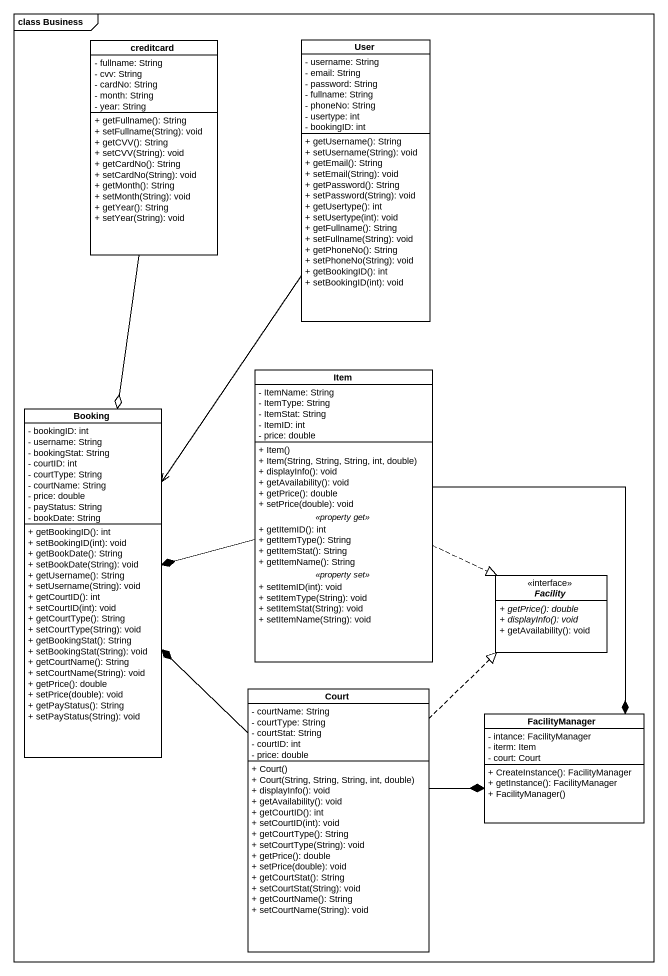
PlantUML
@startuml
mainframe class Business
hide circle
hide empty members
skinparam classAttributeIconSize 0
class creditcard {
  - fullname: String
  - cvv: String
  - cardNo: String
  - month: String
  - year: String
  + getFullname(): String
  + setFullname(String): void
  + getCVV(): String
  + setCVV(String): void
  + getCardNo(): String
  + setCardNo(String): void
  + getMonth(): String
  + setMonth(String): void
  + getYear(): String
  + setYear(String): void
}
class User {
  - username: String
  - email: String
  - password: String
  - fullname: String
  - phoneNo: String
  - usertype: int
  - bookingID: int
  + getUsername(): String
  + setUsername(String): void
  + getEmail(): String
  + setEmail(String): void
  + getPassword(): String
  + setPassword(String): void
  + getUsertype(): int
  + setUsertype(int): void
  + getFullname(): String
  + setFullname(String): void
  + getPhoneNo(): String
  + setPhoneNo(String): void
  + getBookingID(): int
  + setBookingID(int): void
}
class Item {
  - ItemName: String
  - ItemType: String
  - ItemStat: String
  - ItemID: int
  - price: double
  --
  + Item()
  + Item(String, String, String, int, double)
  + displayInfo(): void
  + getAvailability(): void
  + getPrice(): double
  + setPrice(double): void
  .. <<property get>> ..
  + getItemID(): int
  + getItemType(): String
  + getItemStat(): String
  + getItemName(): String
  .. <<property set>> ..
  + setItemID(int): void
  + setItemType(String): void
  + setItemStat(String): void
  + setItemName(String): void
}
class Booking {
  - bookingID: int
  - username: String
  - bookingStat: String
  - courtID: int
  - courtType: String
  - courtName: String
  - price: double
  - payStatus: String
  - bookDate: String
  + getBookingID(): int
  + setBookingID(int): void
  + getBookDate(): String
  + setBookDate(String): void
  + getUsername(): String
  + setUsername(String): void
  + getCourtID(): int
  + setCourtID(int): void
  + getCourtType(): String
  + setCourtType(String): void
  + getBookingStat(): String
  + setBookingStat(String): void
  + getCourtName(): String
  + setCourtName(String): void
  + getPrice(): double
  + setPrice(double): void
  + getPayStatus(): String
  + setPayStatus(String): void
}
interface Facility <<interface>> {
  {abstract} + getPrice(): double
  {abstract} + displayInfo(): void
  + getAvailability(): void
}
class Court {
  - courtName: String
  - courtType: String
  - courtStat: String
  - courtID: int
  - price: double
  + Court()
  + Court(String, String, String, int, double)
  + displayInfo(): void
  + getAvailability(): void
  + getCourtID(): int
  + setCourtID(int): void
  + getCourtType(): String
  + setCourtType(String): void
  + getPrice(): double
  + setPrice(double): void
  + getCourtStat(): String
  + setCourtStat(String): void
  + getCourtName(): String
  + setCourtName(String): void
}
class FacilityManager {
  - intance: FacilityManager
  - iterm: Item
  - court: Court
  + CreateInstance(): FacilityManager
  + getInstance(): FacilityManager
  + FacilityManager()
}
creditcard --o Booking
User --> Booking
Item -left-* Booking
Item .right.|> Facility
Item --* FacilityManager
Court -up-* Booking
Court .up.|> Facility
Court -right-* FacilityManager
@enduml
